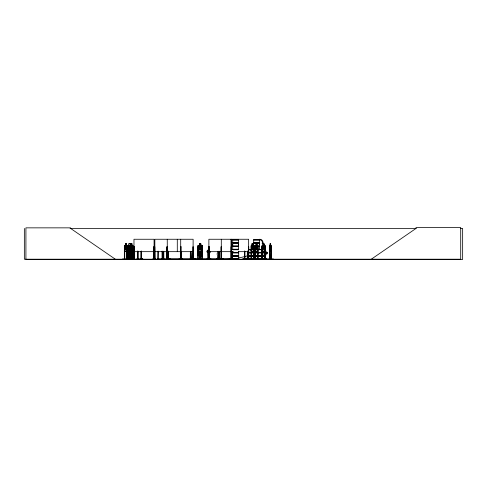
<?xml version="1.0" encoding="UTF-8"?>
<svg xmlns="http://www.w3.org/2000/svg" width="487" height="487" viewBox="0 0 487 487"><rect width="100%" height="100%" fill="white"/><g stroke="black" fill="none" stroke-linecap="round" stroke-linejoin="round"><path stroke-width="0.73" d="M238.52 245.996L232.713 245.996L232.719 244.571M238.514 244.571L238.514 243.147M259.455 244.571L259.455 243.147L253.703 243.147M234.606 259.2L234.582 258.883M200.023 259.169L199.786 256.229C199.682 256.959 199.962 260.338 199.189 258.822M200.595 258.737L200.814 254.75A1.035 1.035 0 0 0 200.595 253.124C201.539 251.085 198.623 251.085 199.56 253.124A1.035 1.035 0 0 0 199.347 254.75L199.493 257.41M209.392 258.609L209.714 252.631A1.552 1.552 0 0 0 210.171 251.529A1.552 1.552 0 0 1 209.714 252.631M199.573 257.696L199.694 256.229L199.104 259.169L199.615 259.072M208.673 257.568L208.673 257.933L208.454 257.653M192.024 257.933L192.128 257.568L192.018 257.933M232.701 249.332L238.527 249.441M267.454 258.974L273.444 258.974M199.207 259.169L199.652 256.229M129.913 250.915L129.859 259.206M124.836 245.326L124.83 251.481L126.93 251.481L127.198 245.862L126.924 245.326L126.303 245.326M126.93 251.481L127.235 249.965M128.446 259.206L128.489 245.314L128.836 243.798L131.922 243.798M206.89 258.974L210.938 258.956M216.831 259.169L223.43 258.968L216.825 259.175M216.837 258.974L223.43 258.968M178.723 259.169L182.747 258.956M252.035 243.798L253.021 243.798L253.021 245.326L253.636 245.326L253.94 245.886L253.897 249.959L253.605 251.481L251.377 251.481L251.085 249.965L251.42 251.481M198.964 259.169L199.615 256.229L200.273 259.169M264.825 251.432L265.232 249.965L264.855 251.481M198.921 259.169L199.609 256.229M132.561 251.432L132.988 249.965L132.586 251.481M122.499 258.974L135.331 259.206M131.143 259.175L130.9 243.798L130.887 245.375L132.598 245.375M131.253 259.169L130.735 258.755L130.741 259.206M242.763 259.175L259.833 259.175M242.782 258.974L266.827 259.175M269.591 259.206L269.603 245.868L270.127 245.326M260.174 259.169L266.803 258.956L242.782 259.145M191.927 257.751L192.018 257.568M132.592 259.169L132.622 246.799M199.347 257.404L199.396 255.827L198.355 255.876L197.819 255.34L197.819 251.237L198.343 249.721L201.928 249.721L202.403 251.237L202.403 255.334L201.91 255.876L200.821 255.827L200.821 257.355L199.396 257.355M197.868 251.243L198.379 249.77L201.892 249.77M201.837 251.432L202.349 249.959M136.299 258.974L142.776 258.974L140.268 259.206M131.387 247.883L130.766 249.435M131.405 247.335L132.233 245.88L131.557 247.633L132.263 249.447L131.344 247.962M167.126 259.175L167.096 251.176M130.662 248.735L131.113 247.627L130.68 246.568M157.77 259.175L157.885 251.176M197.436 259.2L197.765 258.956M197.759 259.145L197.789 246.799L198.209 246.799L198.118 259.206M234.016 258.974L234.162 259.206M124.495 259.206L124.508 245.868L124.794 245.326L125.445 245.326M131.149 249.393L130.875 249.904L128.818 249.904M130.893 249.959L131.186 249.393M251.158 245.892L251.444 245.375L253.624 245.375M255.365 245.326L255.042 259.206M200.37 252.765C201.064 250.61 202.251 252.357 200.431 253.575M199.487 254.098C197.886 256.935 200.705 254.196 199.396 252.467L200.821 252.467M261.842 259.181L261.842 245.862L262.274 245.326M199.396 243.847L200.821 243.847L200.821 245.375L201.588 245.886L201.588 248.735L200.821 249.959L199.396 249.959L198.635 248.735L198.635 245.886L199.396 245.375L199.347 243.798L200.875 243.798L200.869 245.326L201.862 245.326L202.397 245.862L202.397 249.965L201.874 251.481L198.288 251.481L197.819 249.965L197.819 245.868L198.306 245.326L199.347 245.326M197.868 245.892L198.331 245.375L201.837 245.375M252.99 243.847L252.065 243.847L252.108 245.375L251.59 245.886L251.59 248.735L252.065 249.959L252.954 249.959L253.429 248.735L252.984 243.798M256.004 245.375L255.529 245.886L255.529 248.735L256.004 249.959L256.886 249.959L257.361 248.735L256.917 243.798M191.081 258.841L190.904 258.195L190.612 259.2L190.953 259.194M190.941 259.096L190.77 251.28M191.543 259.194L190.916 259.005M192.925 259.187L193.29 259.181L193.26 246.799L192.907 246.799L192.98 259.2L192.529 259.2M193.229 258.195L193.059 259.187L193.394 259.206M199.42 258.962L199.305 258.53L199.311 259.072M199.713 259.206C198.574 259.571 202.05 258.147 200.729 259.206L200.467 259.127M199.22 258.962L200.979 259.2L200.467 259.072M207.645 258.841L207.45 258.195L207.34 259.2M207.456 259.194L207.906 259.194M209.532 259.2L209.02 259.187L209.653 259.005L209.611 258.195M209.507 259.206L209.599 258.195M217.458 258.962C216.752 258.384 218.328 259.827 217.263 258.962A60.169 42.387 -17.7 0 0 232.756 258.804M218.973 251.28L218.949 259.206C217.847 259.084 219.54 259.468 218.9 258.53M218.596 259.072L218.894 259.072M218.809 259.072L218.505 259.072M263.035 245.375L262.475 245.886L262.475 248.735L263.035 249.959L264.076 249.959L264.636 248.735L264.636 245.886L264.076 245.375L264.045 243.847L262.998 243.847M217.859 251.554L217.598 253.124A1.035 1.035 0 0 0 217.385 254.75L217.598 258.737L218.633 258.737L218.852 254.75A1.035 1.035 0 0 0 218.633 253.124L218.377 251.554M371.301 259.206L416.008 228.44L416.008 227.532L460.708 227.532L460.708 259.206L24.35 259.206L24.35 228.44M200.821 255.827L201.588 255.316L201.588 252.467L200.821 251.243L199.396 251.243L198.635 252.467L198.635 255.316L199.396 255.827M200.37 259.206L200.321 258.055L199.847 258.055M207.182 259.206L207.352 258.841L207.505 259.194M208.071 259.206L207.462 259.005M70.055 228.44L416.239 228.44M460.367 228.44L462.65 228.44L462.65 259.468L25.921 259.468L25.921 227.855L70.627 227.855L70.627 228.44L115.328 259.206M232.707 239.707L238.527 239.707M253.697 239.707L259.468 239.707M232.719 239.994L238.514 239.994M253.709 239.994L259.455 239.994M238.52 242.575L232.713 242.575L232.713 239.823L238.527 239.817L238.514 242.575M232.676 242.77L238.563 242.77M253.66 242.77L259.504 242.77M232.676 242.946L238.563 242.946M253.66 242.946L259.504 242.946M125.433 243.847L126.31 243.847M128.818 243.847L131.886 243.847L131.849 245.375L132.415 245.886L132.415 248.735L131.886 249.959L130.279 249.959M256.004 243.847L256.929 243.847M270.096 243.847L270.632 243.847M128.489 245.314L128.544 259.206M130.851 245.326L130.82 243.798M131.886 245.326L132.61 245.326L132.988 245.862L132.988 252.936L132.622 254.458L130.151 254.458M252.077 245.326L251.389 245.326L251.115 245.892L251.079 259.206M255.322 245.326L256.01 245.326M256.917 245.326L257.574 245.326M262.237 245.326L262.998 245.326M264.082 245.326L264.879 245.326M270.602 245.326L271.149 245.886L271.143 259.206M124.806 245.375L126.906 245.375M257.562 245.375L255.34 245.375L255.024 245.868L255.316 251.481L257.58 251.481L257.867 245.862L257.532 245.326M262.256 245.375L264.861 245.375M269.731 245.375L270.979 245.375M127.198 245.862L126.882 245.326M132.574 245.326L132.988 245.862M253.97 245.862L253.97 259.206M257.867 245.862L257.903 259.206M265.111 259.206L265.232 245.868L264.843 245.326M271.119 245.862L270.942 251.481L269.719 251.481L269.555 249.965M253.891 245.996L255.462 245.996M257.678 245.996L259.461 245.996L259.461 243.147M232.676 246.197L238.563 246.197M254.238 246.197L255.444 246.197M257.696 246.197L259.504 246.197M232.676 246.373L238.563 246.373M254.238 246.373L255.444 246.373M257.696 246.373L259.504 246.373M254.269 246.574L255.462 246.574M257.678 246.574L259.461 246.574L259.461 249.32L257.684 249.32L259.455 249.247M130.875 246.769L131.971 246.769L131.971 248.297L132.653 248.297L133.024 248.839M126.79 246.799L127.168 246.799M131.934 246.824L130.772 246.799L130.778 259.206M132.914 246.799L132.507 246.799L132.507 248.254M133.974 246.799L134.412 246.799L134.449 259.206M154.172 246.799L153.74 246.799L153.697 259.206M154.842 246.799L155.079 259.206M167.254 246.799L166.791 246.799L166.791 259.206M180.707 246.799L181.061 246.799M202.349 246.799L201.922 246.799L201.88 259.206M208.88 246.799L209.227 246.799L209.252 259.206M251.109 246.799L251.499 246.799L251.529 259.206M255.042 246.799L255.432 246.799M265.22 246.799L264.8 246.799L264.8 259.206M269.591 246.799L269.908 259.206M131.088 247.079L131.721 247.079L131.721 247.585L131.088 247.585M130.912 248.352L132.634 248.352L132.951 248.857M130.887 248.735L131.886 248.735L131.886 245.886L130.887 245.886L130.869 259.206M130.723 248.82L131.898 248.857L131.898 251.706L130.912 251.706M238.52 249.32L238.52 246.574L232.713 246.574L232.713 249.32L238.514 249.247M254.275 249.247L255.462 249.247M131.173 249.411L130.942 243.798M232.707 249.32L238.527 249.326M254.263 249.32L255.456 249.326M248.881 249.472L251.408 249.466M254.263 249.441L255.462 249.441M257.672 249.441L262.852 249.46L263.504 247.962L264.471 249.447L263.741 247.627L264.441 245.88L263.522 247.28L262.931 245.892L262.56 245.935L263.278 247.633L262.59 249.472M232.707 249.588L238.527 249.588M248.881 249.588L251.408 249.575M254.263 249.569L255.456 249.569M257.684 249.569L262.603 249.588M232.719 249.752L238.514 249.752M249.088 249.752L251.377 249.752M254.275 249.752L255.462 249.752M257.672 249.752L262.572 249.752M129.426 249.959L128.805 249.959L128.519 249.399M255.024 249.965L255.352 251.481M261.878 249.965L262.262 251.481M129.603 250.671L130.145 250.671L130.145 251.176L129.603 251.176M265.585 251.128L265.683 250.708L265.683 251.128L264.076 251.128M124.806 251.432L126.906 251.432M129.414 251.432L132.598 251.432M198.325 251.432L201.837 251.432M251.402 251.432L253.624 251.432M255.34 251.432L257.562 251.432M262.256 251.432L264.861 251.432M269.731 251.432L270.979 251.432M132.622 251.481L129.384 251.481L129.006 246.544L129.457 245.326L130.291 245.326L130.741 246.544L130.279 251.481M262.225 251.481L265.585 251.523L265.987 252.284L267.193 252.284L267.193 253.812L265.987 253.812L265.585 254.573L264.082 254.573M133.974 251.669L154.081 251.669M154.842 251.669L193.12 251.669M208.88 251.669L233.297 251.669M238.417 251.669L248.656 251.669M232.713 252.333L238.52 252.333M249.082 252.333L254.062 252.333M254.269 252.333L265.585 252.284L265.585 253.812L264.082 253.812M232.676 252.534L238.563 252.534M249.046 252.534L254.098 252.534M254.238 252.534L264.392 252.534M232.676 252.71L238.563 252.71M249.046 252.71L254.098 252.71M254.238 252.71L264.392 252.71M129.822 252.936L130.212 254.409M232.713 252.905L238.52 252.905M249.082 252.905L254.062 252.905M254.269 252.905L264.356 252.905M264.076 254.847L265.683 254.847L265.683 255.267L264.076 255.267M264.295 255.34L265.585 255.34L265.987 254.829L265.987 251.268L265.585 250.756M232.713 255.76L238.52 255.76M249.082 255.76L254.062 255.76M254.269 255.76L264.356 255.76M232.676 255.955L238.563 255.955M249.046 255.955L254.098 255.955M254.238 255.955L264.392 255.955M232.676 256.132L238.563 256.132M249.046 256.132L254.098 256.132M254.238 256.132L264.392 256.132M232.713 256.332L238.52 256.332M249.082 256.332L254.062 256.332M254.269 256.332L264.356 256.332M208.984 257.483L208.272 257.483L208.272 258.841M208.88 258.609L207.846 258.609L207.523 252.631A1.552 1.552 0 0 1 209.02 250.032A1.552 1.552 0 0 0 207.523 252.631M128.306 258.755L128.757 258.755M129.585 258.755L130.066 258.755L130.059 259.206M132.47 258.755L132.951 258.755M133.931 258.755L134.455 258.755M141.023 258.755L141.553 258.755M153.697 258.755L154.221 258.755L154.215 259.206M157.837 258.755L158.354 258.755L158.354 259.206M162.488 258.755L161.976 258.755L161.976 259.206M163.76 258.755L163.504 259.206L163.553 251.28M232.147 258.755L232.409 259.206L232.36 251.28M244.389 258.755L244.882 258.755M247.311 258.755L247.81 258.755M248.808 258.755L248.321 258.755L248.327 259.206M251.079 258.755L251.529 258.755M253.648 258.755L254.098 258.755M257.58 258.755L258.037 258.755M261.726 258.755L262.231 258.755M265.263 258.755L264.758 258.755L264.764 259.206M269.561 258.755L269.926 258.755M270.973 258.755L271.338 258.755M152.815 259.206L155.548 258.974L152.869 259.175M158.354 258.883L170.383 258.974M190.247 259.206L195.238 258.974L190.277 259.145L190.362 251.28L190.49 259.181M201.88 258.883L196.541 259.206M202.355 258.95L202.702 259.2M238.527 259.084L229.316 258.95L238.198 258.883M140.293 258.974L142.776 258.974M155.548 258.974L152.827 258.95M195.238 258.974L190.259 258.95M229.328 258.968L238.514 259.005M202.476 259.145L202.391 258.755M238.667 251.176L238.764 259.145L238.295 258.755L238.295 259.206M261.982 259.181L261.951 258.755M199.22 259.127L199.585 258.95M247.256 259.175L247.353 251.176M131.898 248.352L132.421 248.857L132.421 251.706L131.898 252.93L130.912 252.93L130.388 251.706L130.388 249.569M201.837 245.375L202.349 245.886L202.342 259.206M130.863 248.839L131.441 250.251L132.336 248.851L131.673 250.61L132.318 252.449L131.46 250.933L130.546 252.418L131.234 250.598L130.802 249.539M257.52 245.375L257.836 245.886M199.798 253.569C198.014 252.357 199.104 250.61 199.834 252.765M200.741 254.104L201.308 255.346L200.388 254.372M130.772 245.892L131.326 247.28M199.865 256.229L200.522 258.95M269.835 248.735L270.096 249.959L270.583 249.959C270.827 238.119 271.095 254.518 270.407 247.962L269.981 249.472L270.291 247.627L269.968 245.88L270.583 245.886L270.583 248.735L270.096 248.735L270.096 245.886L270.395 247.28L270.815 245.856L270.65 243.798L270.078 243.798L269.755 259.206M129.859 252.93L130.187 254.458M167.4 259.181L167.376 258.822M199.761 256.229L199.822 257.696M271.32 259.206L271.302 246.799L270.991 259.206M271.168 258.755L271.222 259.206M269.737 246.799L269.701 259.206M265.585 254.847L265.585 255.267M265.196 245.868L265.251 259.206M265.038 258.755L265.056 259.206M264.91 246.799L264.873 259.206M264.076 245.375L264.112 243.798L262.962 243.798L262.998 245.375M262.225 259.206L262.189 246.799L261.769 246.799L261.793 259.206M262.079 246.799L262.116 259.206M258 259.206L258 246.799L257.617 246.799L257.586 259.206M257.812 258.755L257.787 259.206M257.739 249.715L257.708 259.206M256.959 245.326L256.959 243.798L255.967 243.798L256.04 245.375M255.462 259.206L255.462 258.755L255.011 258.755L255.011 259.206M255.432 251.176L255.334 259.206M255.304 246.799L255.237 259.206L255.17 246.799M254.068 259.206L254.068 246.799L253.678 246.799L253.648 259.206M253.855 258.755L253.891 259.206M253.806 251.176L253.776 259.206M252.077 243.798L252.065 245.375M251.402 258.755L251.402 259.206M251.371 246.799L251.322 259.206M251.237 246.799L251.237 259.206M248.772 259.206L248.772 246.799L248.358 246.799L248.376 259.206M248.656 259.206L248.656 239.257L208.88 239.257L208.88 259.206L208.862 258.755M248.583 258.755L248.54 259.206M248.473 246.799L248.437 259.206M247.767 251.176L247.749 259.206M247.652 251.176L247.688 259.206M247.536 258.755L247.603 259.206M247.469 251.176L247.433 259.206M244.839 251.176L244.876 259.206M244.724 251.176L244.76 259.206M244.614 258.755L244.657 259.206M244.541 251.176L244.541 259.206M244.431 251.176L244.431 259.206M238.514 245.996L238.52 243.147L232.713 243.147L232.713 245.996M238.246 258.755L238.198 259.206M234.484 258.755L234.533 259.206M232.196 251.28L232.196 259.206M231.903 259.206L231.903 258.822L166.469 258.822L166.469 259.206M231.544 259.206L231.514 246.799L231.033 246.799L231.002 259.206M231.398 246.799L231.428 259.206M231.38 251.28L231.331 259.206M231.24 239.257L231.27 259.206M231.1 239.257L231.185 259.206M230.217 258.822L230.217 259.206M221.451 258.755L221.457 259.206L221.433 246.799L221.086 246.799L221.061 259.206M221.293 239.257L221.293 259.206M221.226 246.799L221.201 259.206M219.18 251.28L219.205 259.206M219.04 251.28L219.065 259.206M218.827 251.28L218.833 259.206M218.359 258.962L218.359 258.055L217.884 258.055L217.884 258.962M209.775 258.195L209.702 259.005M209.087 246.799L209.112 259.206M209.02 246.799L209.02 259.206M201.977 258.755L201.971 259.206M200.875 255.876L200.875 257.404M200.565 256.588L200.565 257.099M199.974 258.822L199.956 259.206M199.652 256.588L199.652 257.099M198.404 258.822L198.404 259.206M198.258 258.755L198.258 259.206M197.838 258.755L197.838 259.206M193.089 259.206L193.12 239.257L154.842 239.257L154.829 259.206M193.022 258.755L193.022 259.206M192.432 258.841L192.432 257.483L191.72 257.483L191.726 258.841M190.813 251.28L190.819 259.206M181.079 258.755L181.085 259.206M181.061 251.28L181.061 259.206M180.921 246.799L180.945 259.206M180.847 246.799L180.823 259.206M180.707 239.257L180.707 259.206M177.292 239.257L177.292 251.669M168.192 258.755L168.192 259.206L168.179 251.176M168.021 251.176L168.076 259.206M167.93 251.176L167.918 259.206M167.278 258.755L167.291 259.206L167.254 239.257M167.047 246.799L166.962 259.206M166.883 258.755L166.889 259.206M166.743 258.755L166.743 259.206M163.717 251.28L163.76 259.206M163.717 251.28L163.711 259.206M162.445 251.176L162.488 259.206M162.396 258.755L162.396 259.206M162.025 251.176L162.068 259.206M158.305 251.176L158.257 259.206M154.123 259.206L154.081 239.257L133.974 239.257L133.986 259.206L134.065 246.799M154.026 258.755L154.014 259.206M153.898 258.755L153.886 259.206M153.831 246.799L153.795 259.206M141.51 251.176L141.51 259.206M141.425 251.176L141.48 259.206M141.358 258.755L141.37 259.206M141.206 258.755L141.224 259.206M141.157 251.176L141.114 259.206M141.066 251.176L141.029 259.206M138.052 259.206L138.052 258.755L137.529 258.755L137.529 259.206M138.01 251.176L137.967 259.206M137.924 251.176L137.87 259.206M137.657 251.176L137.724 259.206M137.571 251.176L137.614 259.206M134.315 246.799L134.357 259.206M134.248 258.755L134.26 259.206M134.132 258.755L134.12 259.206M132.951 245.862L132.914 259.206M132.799 246.799L132.835 259.206M132.732 258.755L132.75 259.206M132.507 254.098L132.47 259.206M131.886 243.798L131.886 245.375M131.015 246.799L130.948 259.206M130.023 251.176L129.944 259.206M129.731 249.715L129.731 259.206M129.7 258.755L129.633 259.206M129.615 249.715L129.585 259.206M129.457 249.904L129.426 251.481M128.751 259.206L128.72 246.799L128.343 246.799L128.349 259.206M128.617 258.755L128.617 259.206M127.192 259.206L127.192 258.755L126.754 258.755L126.76 259.206L126.79 251.176M127.168 245.886L127.18 259.206M127.034 246.799L127.034 259.206M126.918 246.799L126.894 259.206M126.273 243.847L126.273 245.375M125.476 243.847L125.031 248.735L125.476 249.959L126.31 249.959L126.76 248.735L126.34 243.798L125.403 243.798L125.433 245.375M124.769 259.206L124.769 258.755L124.331 258.755L124.337 259.206L124.362 246.799L124.739 246.799L124.739 259.206M124.611 251.176L124.635 259.206M248.486 255.486A60.169 42.387 -17.7 0 1 238.685 257.927M193.169 250.434A1.552 1.552 0 0 1 193.169 252.631L192.846 258.609L191.294 258.609L190.971 252.631A1.552 1.552 0 0 1 190.52 251.529M258.475 239.738A3.908 3.092 -90 0 1 263.108 243.123L263.619 243.123L262.828 244.03L262.036 243.123L262.548 243.123A3.263 2.581 -90 0 0 259.297 239.969M126.62 249.387L125.841 247.962L125.056 249.387L125.652 247.627L125.135 245.856L125.829 247.28L126.59 245.88L126.023 247.633L126.62 249.387M129.043 245.838L129.633 247.646L129.067 249.399L129.828 247.999L130.522 249.429L130.005 247.658L130.601 245.892L129.816 247.323L129.043 245.838M253.392 249.387L252.564 247.962L251.742 249.447L252.363 247.627L251.822 245.856L252.552 247.28L253.356 245.88L252.759 247.633L253.392 249.387M257.331 249.387L256.503 247.962L255.681 249.447L256.302 247.627L255.754 245.856L256.886 245.886L256.886 248.735L256.004 248.735L255.992 245.892L256.485 247.28L257.294 245.88L256.692 247.633L257.331 249.387M201.441 249.387L200.924 249.393L200.114 247.962C199.536 250.269 197.655 249.813 199.786 247.627C197.765 245.874 199.567 244.961 200.09 247.28C200.668 245.083 202.489 245.545 200.419 247.633L201.441 249.387M259.468 239.823L253.697 239.823L253.709 242.575L259.461 242.575L259.461 239.823M126.163 244.103L125.628 244.103L125.628 244.614L126.163 244.614L126.163 244.103M131.709 244.103L131.07 244.103L131.07 244.614L131.709 244.614L131.709 244.103M200.565 244.103L199.652 244.103L199.652 244.614L200.565 244.614L200.565 244.103M252.796 244.103L252.223 244.103L252.223 244.614L252.796 244.614L252.796 244.103M256.728 244.103L256.162 244.103L256.162 244.614L256.728 244.614L256.728 244.103M263.893 244.103L263.217 244.103L263.217 244.614L263.893 244.614L263.893 244.103M270.498 244.103L270.182 244.614L270.498 244.103M126.31 245.886L125.476 245.886L125.476 248.735L126.31 248.735L126.31 245.886M200.821 245.886L199.396 245.886L199.396 248.735L200.821 248.735L200.821 245.886M252.954 245.886L252.065 245.886L252.065 248.735L252.954 248.735L252.954 245.886M264.076 245.886L263.035 245.886L263.035 248.735L264.076 248.735L264.076 245.886M130.291 246.544L129.457 246.544L129.457 249.399L130.291 249.399L130.291 246.544M266.992 252.54L266.59 252.54L266.59 253.557L266.992 253.557L266.992 252.54"/></g></svg>
